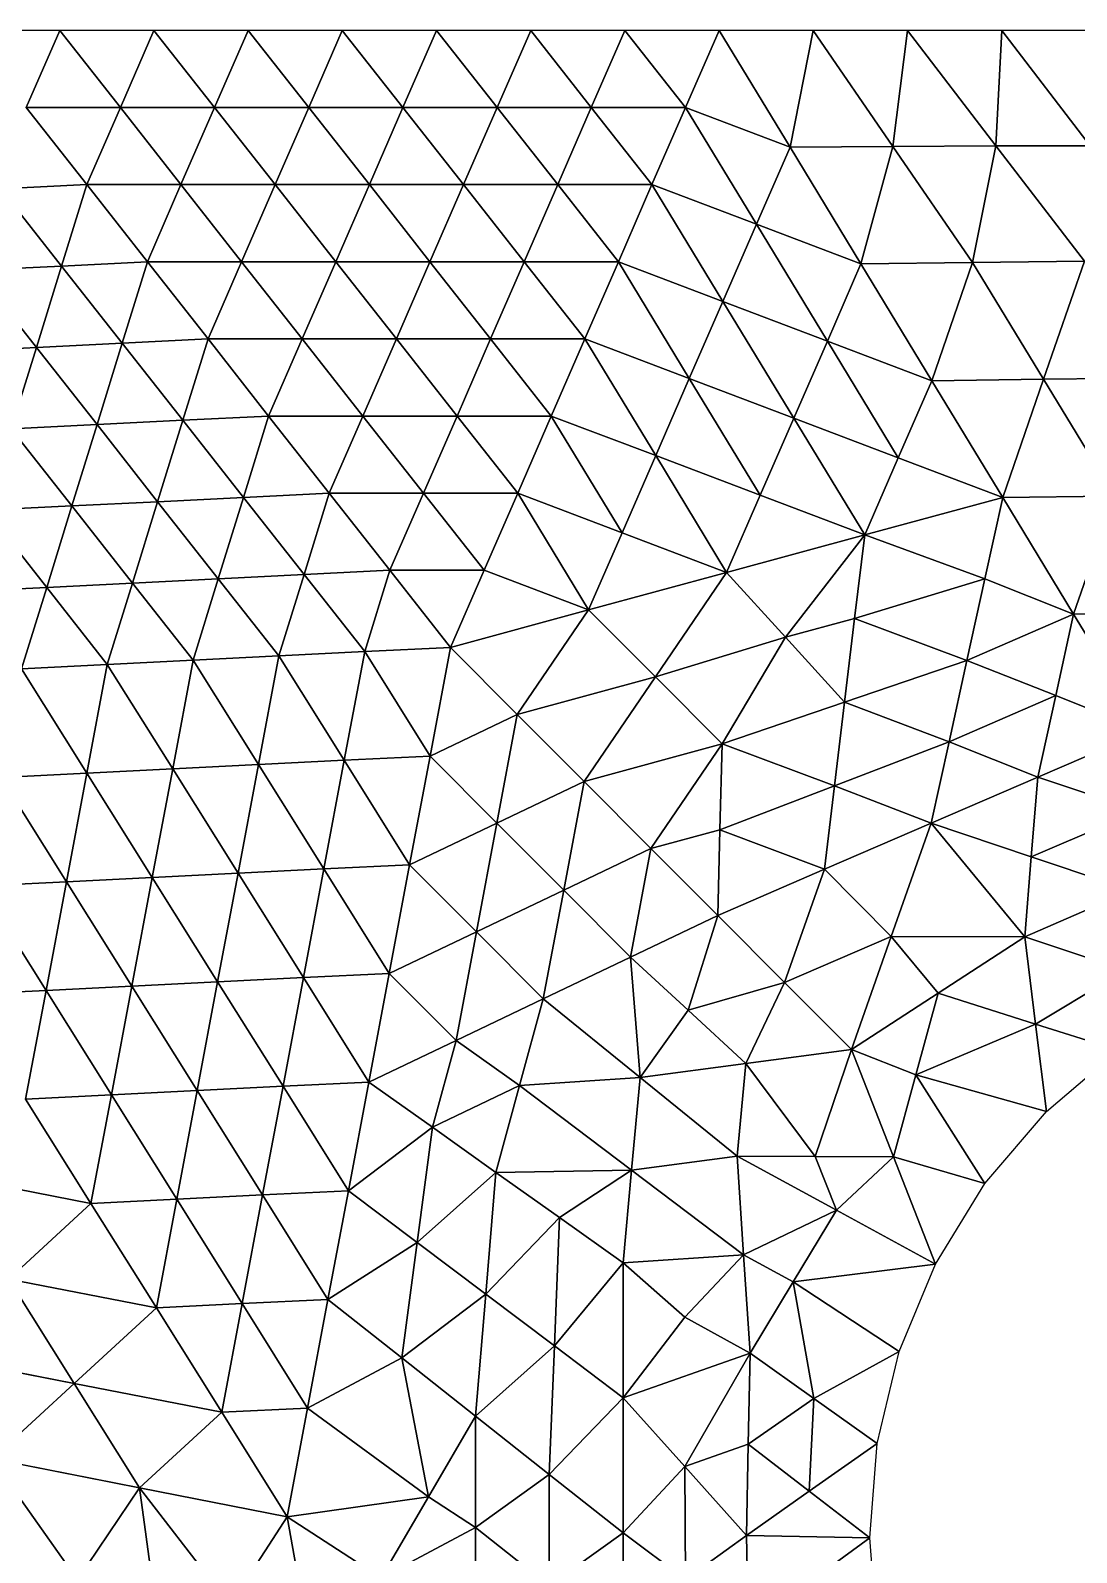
# Model space of a CAD drawing. Extents: x 100 to 350, y 100 to 150.
# Drawn here: x 126.08 to 143.43, y 124.76 to 150 of the extents above; entities that cross this region are included whole.
import ezdxf

# ---------------------------------------------------------------- set-up
doc = ezdxf.new("R2010")
doc.units = 0

msp = doc.modelspace()

# ---------------------------------------------------------------- linework, layer by layer
at = {"color": 7}
for p, q in [((126.5625, 150), (125, 150)), ((128.125, 150), (126.5625, 150)), ((129.6875, 150), (128.125, 150)), ((131.25, 150), (129.6875, 150)), ((132.8125, 150), (131.25, 150)), ((134.375, 150), (132.8125, 150)), ((135.9375, 150), (134.375, 150)), ((137.5, 150), (135.9375, 150)), ((139.0625, 150), (137.5, 150)), ((140.625, 150), (139.0625, 150)), ((142.1875, 150), (140.625, 150)), ((143.75, 150), (142.1875, 150)), ((142.928932, 132.071068), (144.122147, 133.09017)), ((141.90983, 130.877853), (142.928932, 132.071068)), ((141.089935, 129.539905), (141.90983, 130.877853)), ((140.489435, 128.09017), (141.089935, 129.539905)), ((140.123117, 126.564345), (140.489435, 128.09017)), ((140, 125), (140.123117, 126.564345)), ((140.123117, 123.435655), (140, 125))]:
    msp.add_line(p, q, dxfattribs=at)
at = {"color": 1}
for p, q in [((126.5625, 150), (126.005621, 148.721244)), ((126.005621, 148.721244), (126.5625, 150)), ((127.568121, 148.721244), (126.5625, 150)), ((126.5625, 150), (127.568121, 148.721244)), ((128.125, 150), (127.568121, 148.721244)), ((127.568121, 148.721244), (128.125, 150)), ((129.130621, 148.721244), (128.125, 150)), ((128.125, 150), (129.130621, 148.721244)), ((129.6875, 150), (129.130621, 148.721244)), ((129.130621, 148.721244), (129.6875, 150)), ((130.693121, 148.721244), (129.6875, 150)), ((129.6875, 150), (130.693121, 148.721244)), ((130.693121, 148.721244), (131.25, 150)), ((131.25, 150), (130.693121, 148.721244)), ((131.25, 150), (132.255621, 148.721244)), ((132.255621, 148.721244), (131.25, 150)), ((132.8125, 150), (132.255621, 148.721244)), ((132.255621, 148.721244), (132.8125, 150)), ((133.818121, 148.721244), (132.8125, 150)), ((132.8125, 150), (133.818121, 148.721244)), ((133.818121, 148.721244), (134.375, 150)), ((134.375, 150), (133.818121, 148.721244)), ((134.375, 150), (135.380621, 148.721244)), ((135.380621, 148.721244), (134.375, 150)), ((135.9375, 150), (135.380621, 148.721244)), ((135.380621, 148.721244), (135.9375, 150)), ((136.943121, 148.721244), (135.9375, 150)), ((135.9375, 150), (136.943121, 148.721244)), ((136.943121, 148.721244), (137.5, 150)), ((137.5, 150), (136.943121, 148.721244)), ((137.5, 150), (138.676229, 148.063821)), ((138.676229, 148.063821), (137.5, 150)), ((139.0625, 150), (138.676229, 148.063821)), ((138.676229, 148.063821), (139.0625, 150)), ((140.384182, 148.075268), (139.0625, 150)), ((139.0625, 150), (140.384182, 148.075268)), ((140.384182, 148.075268), (140.625, 150)), ((140.625, 150), (140.384182, 148.075268)), ((142.092136, 148.086716), (140.625, 150)), ((140.625, 150), (142.092136, 148.086716)), ((142.1875, 150), (142.092136, 148.086716)), ((142.092136, 148.086716), (142.1875, 150)), ((143.654636, 148.086716), (142.1875, 150)), ((142.1875, 150), (143.654636, 148.086716)), ((126.005621, 148.721244), (127.568121, 148.721244)), ((127.011242, 147.442488), (126.005621, 148.721244)), ((127.568121, 148.721244), (126.005621, 148.721244)), ((126.005621, 148.721244), (127.011242, 147.442488)), ((127.568121, 148.721244), (127.011242, 147.442488)), ((127.011242, 147.442488), (127.568121, 148.721244)), ((127.568121, 148.721244), (129.130621, 148.721244)), ((127.568121, 148.721244), (128.573742, 147.442488)), ((129.130621, 148.721244), (127.568121, 148.721244)), ((128.573742, 147.442488), (127.568121, 148.721244)), ((128.573742, 147.442488), (129.130621, 148.721244)), ((129.130621, 148.721244), (128.573742, 147.442488)), ((130.693121, 148.721244), (129.130621, 148.721244)), ((129.130621, 148.721244), (130.136242, 147.442488)), ((129.130621, 148.721244), (130.693121, 148.721244)), ((130.136242, 147.442488), (129.130621, 148.721244)), ((130.136242, 147.442488), (130.693121, 148.721244)), ((130.693121, 148.721244), (130.136242, 147.442488)), ((131.698742, 147.442488), (130.693121, 148.721244)), ((130.693121, 148.721244), (131.698742, 147.442488)), ((132.255621, 148.721244), (130.693121, 148.721244)), ((130.693121, 148.721244), (132.255621, 148.721244)), ((131.698742, 147.442488), (132.255621, 148.721244)), ((132.255621, 148.721244), (131.698742, 147.442488)), ((133.818121, 148.721244), (132.255621, 148.721244)), ((132.255621, 148.721244), (133.261242, 147.442488)), ((132.255621, 148.721244), (133.818121, 148.721244)), ((133.261242, 147.442488), (132.255621, 148.721244)), ((133.261242, 147.442488), (133.818121, 148.721244)), ((133.818121, 148.721244), (133.261242, 147.442488)), ((133.818121, 148.721244), (134.823742, 147.442488)), ((135.380621, 148.721244), (133.818121, 148.721244)), ((134.823742, 147.442488), (133.818121, 148.721244)), ((133.818121, 148.721244), (135.380621, 148.721244)), ((135.380621, 148.721244), (134.823742, 147.442488)), ((134.823742, 147.442488), (135.380621, 148.721244)), ((136.386242, 147.442488), (135.380621, 148.721244)), ((136.943121, 148.721244), (135.380621, 148.721244)), ((135.380621, 148.721244), (136.386242, 147.442488)), ((135.380621, 148.721244), (136.943121, 148.721244)), ((136.386242, 147.442488), (136.943121, 148.721244)), ((136.943121, 148.721244), (136.386242, 147.442488)), ((138.11935, 146.785065), (136.943121, 148.721244)), ((138.676229, 148.063821), (136.943121, 148.721244)), ((136.943121, 148.721244), (138.11935, 146.785065)), ((136.943121, 148.721244), (138.676229, 148.063821)), ((138.676229, 148.063821), (138.11935, 146.785065)), ((138.11935, 146.785065), (138.676229, 148.063821)), ((138.676229, 148.063821), (140.384182, 148.075268)), ((140.384182, 148.075268), (138.676229, 148.063821)), ((139.852458, 146.127641), (138.676229, 148.063821)), ((138.676229, 148.063821), (139.852458, 146.127641)), ((139.852458, 146.127641), (140.384182, 148.075268)), ((140.384182, 148.075268), (139.852458, 146.127641)), ((142.092136, 148.086716), (140.384182, 148.075268)), ((140.384182, 148.075268), (142.092136, 148.086716)), ((140.384182, 148.075268), (141.705865, 146.150536)), ((141.705865, 146.150536), (140.384182, 148.075268)), ((141.705865, 146.150536), (142.092136, 148.086716)), ((142.092136, 148.086716), (141.705865, 146.150536)), ((142.092136, 148.086716), (143.654636, 148.086716)), ((143.559272, 146.173431), (142.092136, 148.086716)), ((143.654636, 148.086716), (142.092136, 148.086716)), ((142.092136, 148.086716), (143.559272, 146.173431)), ((125.587962, 147.371552), (127.011242, 147.442488)), ((127.011242, 147.442488), (125.587962, 147.371552)), ((126.593583, 146.092796), (127.011242, 147.442488)), ((127.011242, 147.442488), (126.593583, 146.092796)), ((128.573742, 147.442488), (127.011242, 147.442488)), ((127.011242, 147.442488), (128.016863, 146.163732)), ((128.016863, 146.163732), (127.011242, 147.442488)), ((127.011242, 147.442488), (128.573742, 147.442488)), ((128.016863, 146.163732), (128.573742, 147.442488)), ((128.573742, 147.442488), (128.016863, 146.163732)), ((129.579363, 146.163732), (128.573742, 147.442488)), ((128.573742, 147.442488), (130.136242, 147.442488)), ((130.136242, 147.442488), (128.573742, 147.442488)), ((128.573742, 147.442488), (129.579363, 146.163732)), ((129.579363, 146.163732), (130.136242, 147.442488)), ((130.136242, 147.442488), (129.579363, 146.163732)), ((131.698742, 147.442488), (130.136242, 147.442488)), ((130.136242, 147.442488), (131.141863, 146.163732)), ((130.136242, 147.442488), (131.698742, 147.442488)), ((131.141863, 146.163732), (130.136242, 147.442488)), ((131.141863, 146.163732), (131.698742, 147.442488)), ((131.698742, 147.442488), (131.141863, 146.163732)), ((132.704363, 146.163732), (131.698742, 147.442488)), ((131.698742, 147.442488), (133.261242, 147.442488)), ((133.261242, 147.442488), (131.698742, 147.442488)), ((131.698742, 147.442488), (132.704363, 146.163732)), ((132.704363, 146.163732), (133.261242, 147.442488)), ((133.261242, 147.442488), (132.704363, 146.163732)), ((133.261242, 147.442488), (134.823742, 147.442488)), ((134.823742, 147.442488), (133.261242, 147.442488)), ((133.261242, 147.442488), (134.266863, 146.163732)), ((134.266863, 146.163732), (133.261242, 147.442488)), ((134.823742, 147.442488), (134.266863, 146.163732)), ((134.266863, 146.163732), (134.823742, 147.442488)), ((134.823742, 147.442488), (136.386242, 147.442488)), ((136.386242, 147.442488), (134.823742, 147.442488)), ((134.823742, 147.442488), (135.829363, 146.163732)), ((135.829363, 146.163732), (134.823742, 147.442488)), ((136.386242, 147.442488), (135.829363, 146.163732)), ((135.829363, 146.163732), (136.386242, 147.442488)), ((136.386242, 147.442488), (138.11935, 146.785065)), ((137.562471, 145.506309), (136.386242, 147.442488)), ((138.11935, 146.785065), (136.386242, 147.442488)), ((136.386242, 147.442488), (137.562471, 145.506309)), ((125.587962, 147.371552), (126.593583, 146.092796)), ((126.593583, 146.092796), (125.587962, 147.371552)), ((138.11935, 146.785065), (137.562471, 145.506309)), ((137.562471, 145.506309), (138.11935, 146.785065)), ((138.11935, 146.785065), (139.852458, 146.127641)), ((138.11935, 146.785065), (139.295578, 144.848885)), ((139.852458, 146.127641), (138.11935, 146.785065)), ((139.295578, 144.848885), (138.11935, 146.785065)), ((126.593583, 146.092796), (128.016863, 146.163732)), ((128.016863, 146.163732), (126.593583, 146.092796)), ((127.599203, 144.81404), (128.016863, 146.163732)), ((128.016863, 146.163732), (127.599203, 144.81404)), ((129.579363, 146.163732), (128.016863, 146.163732)), ((128.016863, 146.163732), (129.022484, 144.884976)), ((128.016863, 146.163732), (129.579363, 146.163732)), ((129.022484, 144.884976), (128.016863, 146.163732)), ((129.022484, 144.884976), (129.579363, 146.163732)), ((129.579363, 146.163732), (129.022484, 144.884976)), ((131.141863, 146.163732), (129.579363, 146.163732)), ((129.579363, 146.163732), (130.584984, 144.884976)), ((130.584984, 144.884976), (129.579363, 146.163732)), ((129.579363, 146.163732), (131.141863, 146.163732)), ((131.141863, 146.163732), (130.584984, 144.884976)), ((130.584984, 144.884976), (131.141863, 146.163732)), ((132.147484, 144.884976), (131.141863, 146.163732)), ((132.704363, 146.163732), (131.141863, 146.163732)), ((131.141863, 146.163732), (132.147484, 144.884976)), ((131.141863, 146.163732), (132.704363, 146.163732)), ((132.147484, 144.884976), (132.704363, 146.163732)), ((132.704363, 146.163732), (132.147484, 144.884976)), ((133.709984, 144.884976), (132.704363, 146.163732)), ((132.704363, 146.163732), (134.266863, 146.163732)), ((134.266863, 146.163732), (132.704363, 146.163732)), ((132.704363, 146.163732), (133.709984, 144.884976)), ((133.709984, 144.884976), (134.266863, 146.163732)), ((134.266863, 146.163732), (133.709984, 144.884976)), ((134.266863, 146.163732), (135.829363, 146.163732)), ((135.829363, 146.163732), (134.266863, 146.163732)), ((134.266863, 146.163732), (135.272484, 144.884976)), ((135.272484, 144.884976), (134.266863, 146.163732)), ((135.829363, 146.163732), (135.272484, 144.884976)), ((135.272484, 144.884976), (135.829363, 146.163732)), ((135.829363, 146.163732), (137.005592, 144.227553)), ((137.562471, 145.506309), (135.829363, 146.163732)), ((135.829363, 146.163732), (137.562471, 145.506309)), ((137.005592, 144.227553), (135.829363, 146.163732)), ((141.705865, 146.150536), (139.852458, 146.127641)), ((139.852458, 146.127641), (141.705865, 146.150536)), ((141.028686, 144.191462), (141.705865, 146.150536)), ((141.705865, 146.150536), (141.028686, 144.191462)), ((143.559272, 146.173431), (141.705865, 146.150536)), ((141.705865, 146.150536), (143.559272, 146.173431)), ((141.705865, 146.150536), (142.882093, 144.214357)), ((142.882093, 144.214357), (141.705865, 146.150536)), ((142.882093, 144.214357), (143.559272, 146.173431)), ((143.559272, 146.173431), (142.882093, 144.214357)), ((126.593583, 146.092796), (125.170302, 146.02186)), ((125.170302, 146.02186), (126.593583, 146.092796)), ((125.170302, 146.02186), (126.175923, 144.743104)), ((126.175923, 144.743104), (125.170302, 146.02186)), ((126.175923, 144.743104), (126.593583, 146.092796)), ((126.593583, 146.092796), (126.175923, 144.743104)), ((127.599203, 144.81404), (126.593583, 146.092796)), ((126.593583, 146.092796), (127.599203, 144.81404)), ((139.295578, 144.848885), (139.852458, 146.127641)), ((139.852458, 146.127641), (139.295578, 144.848885)), ((139.852458, 146.127641), (141.028686, 144.191462)), ((141.028686, 144.191462), (139.852458, 146.127641)), ((137.562471, 145.506309), (137.005592, 144.227553)), ((137.005592, 144.227553), (137.562471, 145.506309)), ((138.738699, 143.570129), (137.562471, 145.506309)), ((139.295578, 144.848885), (137.562471, 145.506309)), ((137.562471, 145.506309), (138.738699, 143.570129)), ((137.562471, 145.506309), (139.295578, 144.848885)), ((124.752643, 144.672168), (126.175923, 144.743104)), ((126.175923, 144.743104), (124.752643, 144.672168)), ((125.758264, 143.393412), (126.175923, 144.743104)), ((126.175923, 144.743104), (125.758264, 143.393412)), ((127.599203, 144.81404), (126.175923, 144.743104)), ((126.175923, 144.743104), (127.599203, 144.81404)), ((126.175923, 144.743104), (127.181544, 143.464348)), ((127.181544, 143.464348), (126.175923, 144.743104)), ((127.181544, 143.464348), (127.599203, 144.81404)), ((127.599203, 144.81404), (127.181544, 143.464348)), ((127.599203, 144.81404), (129.022484, 144.884976)), ((129.022484, 144.884976), (127.599203, 144.81404)), ((128.604824, 143.535284), (127.599203, 144.81404)), ((127.599203, 144.81404), (128.604824, 143.535284)), ((128.604824, 143.535284), (129.022484, 144.884976)), ((129.022484, 144.884976), (128.604824, 143.535284)), ((129.022484, 144.884976), (130.584984, 144.884976)), ((130.028105, 143.60622), (129.022484, 144.884976)), ((130.584984, 144.884976), (129.022484, 144.884976)), ((129.022484, 144.884976), (130.028105, 143.60622)), ((130.584984, 144.884976), (130.028105, 143.60622)), ((130.028105, 143.60622), (130.584984, 144.884976)), ((130.584984, 144.884976), (132.147484, 144.884976)), ((131.590605, 143.60622), (130.584984, 144.884976)), ((132.147484, 144.884976), (130.584984, 144.884976)), ((130.584984, 144.884976), (131.590605, 143.60622)), ((131.590605, 143.60622), (132.147484, 144.884976)), ((132.147484, 144.884976), (131.590605, 143.60622)), ((132.147484, 144.884976), (133.709984, 144.884976)), ((133.709984, 144.884976), (132.147484, 144.884976)), ((132.147484, 144.884976), (133.153105, 143.60622)), ((133.153105, 143.60622), (132.147484, 144.884976)), ((133.153105, 143.60622), (133.709984, 144.884976)), ((133.709984, 144.884976), (133.153105, 143.60622)), ((134.715605, 143.60622), (133.709984, 144.884976)), ((133.709984, 144.884976), (134.715605, 143.60622)), ((135.272484, 144.884976), (133.709984, 144.884976)), ((133.709984, 144.884976), (135.272484, 144.884976)), ((134.715605, 143.60622), (135.272484, 144.884976)), ((135.272484, 144.884976), (134.715605, 143.60622)), ((137.005592, 144.227553), (135.272484, 144.884976)), ((135.272484, 144.884976), (136.448712, 142.948797)), ((135.272484, 144.884976), (137.005592, 144.227553)), ((136.448712, 142.948797), (135.272484, 144.884976)), ((138.738699, 143.570129), (139.295578, 144.848885)), ((139.295578, 144.848885), (138.738699, 143.570129)), ((140.471807, 142.912706), (139.295578, 144.848885)), ((141.028686, 144.191462), (139.295578, 144.848885)), ((139.295578, 144.848885), (140.471807, 142.912706)), ((139.295578, 144.848885), (141.028686, 144.191462)), ((137.005592, 144.227553), (136.448712, 142.948797)), ((136.448712, 142.948797), (137.005592, 144.227553)), ((137.005592, 144.227553), (138.738699, 143.570129)), ((138.738699, 143.570129), (137.005592, 144.227553)), ((137.005592, 144.227553), (138.18182, 142.291373)), ((138.18182, 142.291373), (137.005592, 144.227553)), ((141.028686, 144.191462), (140.471807, 142.912706)), ((140.471807, 142.912706), (141.028686, 144.191462)), ((142.882093, 144.214357), (141.028686, 144.191462)), ((141.028686, 144.191462), (142.882093, 144.214357)), ((142.204915, 142.255283), (141.028686, 144.191462)), ((141.028686, 144.191462), (142.204915, 142.255283)), ((142.204915, 142.255283), (142.882093, 144.214357)), ((142.882093, 144.214357), (142.204915, 142.255283)), ((142.882093, 144.214357), (144.735501, 144.237252)), ((144.735501, 144.237252), (142.882093, 144.214357)), ((144.058322, 142.278177), (142.882093, 144.214357)), ((142.882093, 144.214357), (144.058322, 142.278177)), ((127.181544, 143.464348), (125.758264, 143.393412)), ((125.758264, 143.393412), (127.181544, 143.464348)), ((125.758264, 143.393412), (126.763885, 142.114656)), ((126.763885, 142.114656), (125.758264, 143.393412)), ((127.181544, 143.464348), (126.763885, 142.114656)), ((126.763885, 142.114656), (127.181544, 143.464348)), ((128.604824, 143.535284), (127.181544, 143.464348)), ((127.181544, 143.464348), (128.604824, 143.535284)), ((128.187165, 142.185592), (127.181544, 143.464348)), ((127.181544, 143.464348), (128.187165, 142.185592)), ((128.187165, 142.185592), (128.604824, 143.535284)), ((128.604824, 143.535284), (128.187165, 142.185592)), ((128.604824, 143.535284), (130.028105, 143.60622)), ((130.028105, 143.60622), (128.604824, 143.535284)), ((129.610445, 142.256528), (128.604824, 143.535284)), ((128.604824, 143.535284), (129.610445, 142.256528)), ((129.610445, 142.256528), (130.028105, 143.60622)), ((130.028105, 143.60622), (129.610445, 142.256528)), ((131.590605, 143.60622), (130.028105, 143.60622)), ((130.028105, 143.60622), (131.033726, 142.327464)), ((131.033726, 142.327464), (130.028105, 143.60622)), ((130.028105, 143.60622), (131.590605, 143.60622)), ((131.033726, 142.327464), (131.590605, 143.60622)), ((131.590605, 143.60622), (131.033726, 142.327464)), ((132.596226, 142.327464), (131.590605, 143.60622)), ((131.590605, 143.60622), (132.596226, 142.327464)), ((133.153105, 143.60622), (131.590605, 143.60622)), ((131.590605, 143.60622), (133.153105, 143.60622)), ((132.596226, 142.327464), (133.153105, 143.60622)), ((133.153105, 143.60622), (132.596226, 142.327464)), ((134.715605, 143.60622), (133.153105, 143.60622)), ((133.153105, 143.60622), (134.158726, 142.327464)), ((133.153105, 143.60622), (134.715605, 143.60622)), ((134.158726, 142.327464), (133.153105, 143.60622)), ((134.158726, 142.327464), (134.715605, 143.60622)), ((134.715605, 143.60622), (134.158726, 142.327464)), ((135.891833, 141.670041), (134.715605, 143.60622)), ((136.448712, 142.948797), (134.715605, 143.60622)), ((134.715605, 143.60622), (135.891833, 141.670041)), ((134.715605, 143.60622), (136.448712, 142.948797)), ((138.738699, 143.570129), (138.18182, 142.291373)), ((138.18182, 142.291373), (138.738699, 143.570129)), ((139.914928, 141.63395), (138.738699, 143.570129)), ((138.738699, 143.570129), (140.471807, 142.912706)), ((140.471807, 142.912706), (138.738699, 143.570129)), ((138.738699, 143.570129), (139.914928, 141.63395)), ((136.448712, 142.948797), (135.891833, 141.670041)), ((135.891833, 141.670041), (136.448712, 142.948797)), ((137.624941, 141.012618), (136.448712, 142.948797)), ((136.448712, 142.948797), (138.18182, 142.291373)), ((138.18182, 142.291373), (136.448712, 142.948797)), ((136.448712, 142.948797), (137.624941, 141.012618)), ((140.471807, 142.912706), (139.914928, 141.63395)), ((139.914928, 141.63395), (140.471807, 142.912706)), ((140.471807, 142.912706), (142.204915, 142.255283)), ((142.204915, 142.255283), (140.471807, 142.912706)), ((125.340605, 142.04372), (126.763885, 142.114656)), ((126.763885, 142.114656), (125.340605, 142.04372)), ((126.763885, 142.114656), (126.346226, 140.764964)), ((126.346226, 140.764964), (126.763885, 142.114656)), ((126.763885, 142.114656), (128.187165, 142.185592)), ((128.187165, 142.185592), (126.763885, 142.114656)), ((127.769506, 140.8359), (126.763885, 142.114656)), ((126.763885, 142.114656), (127.769506, 140.8359)), ((127.769506, 140.8359), (128.187165, 142.185592)), ((128.187165, 142.185592), (127.769506, 140.8359)), ((128.187165, 142.185592), (129.610445, 142.256528)), ((129.610445, 142.256528), (128.187165, 142.185592)), ((128.187165, 142.185592), (129.192786, 140.906836)), ((129.192786, 140.906836), (128.187165, 142.185592)), ((129.192786, 140.906836), (129.610445, 142.256528)), ((129.610445, 142.256528), (129.192786, 140.906836)), ((131.033726, 142.327464), (129.610445, 142.256528)), ((129.610445, 142.256528), (131.033726, 142.327464)), ((130.616066, 140.977772), (129.610445, 142.256528)), ((129.610445, 142.256528), (130.616066, 140.977772)), ((130.616066, 140.977772), (131.033726, 142.327464)), ((131.033726, 142.327464), (130.616066, 140.977772)), ((132.596226, 142.327464), (131.033726, 142.327464)), ((131.033726, 142.327464), (132.039346, 141.048708)), ((131.033726, 142.327464), (132.596226, 142.327464)), ((132.039346, 141.048708), (131.033726, 142.327464)), ((132.039346, 141.048708), (132.596226, 142.327464)), ((132.596226, 142.327464), (132.039346, 141.048708)), ((133.601846, 141.048708), (132.596226, 142.327464)), ((132.596226, 142.327464), (133.601846, 141.048708)), ((134.158726, 142.327464), (132.596226, 142.327464)), ((132.596226, 142.327464), (134.158726, 142.327464)), ((133.601846, 141.048708), (134.158726, 142.327464)), ((134.158726, 142.327464), (133.601846, 141.048708)), ((134.158726, 142.327464), (135.891833, 141.670041)), ((135.334954, 140.391285), (134.158726, 142.327464)), ((135.891833, 141.670041), (134.158726, 142.327464)), ((134.158726, 142.327464), (135.334954, 140.391285)), ((138.18182, 142.291373), (137.624941, 141.012618)), ((137.624941, 141.012618), (138.18182, 142.291373)), ((138.18182, 142.291373), (139.914928, 141.63395)), ((139.914928, 141.63395), (138.18182, 142.291373)), ((142.204915, 142.255283), (139.914928, 141.63395)), ((139.914928, 141.63395), (142.204915, 142.255283)), ((142.204915, 142.255283), (141.908033, 140.904815)), ((141.908033, 140.904815), (142.204915, 142.255283)), ((142.204915, 142.255283), (144.058322, 142.278177)), ((144.058322, 142.278177), (142.204915, 142.255283)), ((143.381144, 140.319103), (142.204915, 142.255283)), ((142.204915, 142.255283), (143.381144, 140.319103)), ((144.058322, 142.278177), (143.381144, 140.319103)), ((143.381144, 140.319103), (144.058322, 142.278177)), ((126.346226, 140.764964), (125.340605, 142.04372)), ((125.340605, 142.04372), (126.346226, 140.764964)), ((135.891833, 141.670041), (135.334954, 140.391285)), ((135.334954, 140.391285), (135.891833, 141.670041)), ((135.891833, 141.670041), (137.624941, 141.012618)), ((137.624941, 141.012618), (135.891833, 141.670041)), ((139.914928, 141.63395), (137.624941, 141.012618)), ((137.624941, 141.012618), (139.914928, 141.63395)), ((138.603051, 139.936961), (139.914928, 141.63395)), ((139.914928, 141.63395), (138.603051, 139.936961)), ((139.748044, 140.247627), (139.914928, 141.63395)), ((139.914928, 141.63395), (139.748044, 140.247627)), ((139.914928, 141.63395), (141.908033, 140.904815)), ((141.908033, 140.904815), (139.914928, 141.63395)), ((129.192786, 140.906836), (127.769506, 140.8359)), ((127.769506, 140.8359), (129.192786, 140.906836)), ((128.775127, 139.557144), (129.192786, 140.906836)), ((129.192786, 140.906836), (128.775127, 139.557144)), ((130.616066, 140.977772), (129.192786, 140.906836)), ((129.192786, 140.906836), (130.616066, 140.977772)), ((129.192786, 140.906836), (130.198407, 139.62808)), ((130.198407, 139.62808), (129.192786, 140.906836)), ((130.198407, 139.62808), (130.616066, 140.977772)), ((130.616066, 140.977772), (130.198407, 139.62808)), ((132.039346, 141.048708), (130.616066, 140.977772)), ((130.616066, 140.977772), (132.039346, 141.048708)), ((130.616066, 140.977772), (131.621687, 139.699016)), ((131.621687, 139.699016), (130.616066, 140.977772)), ((131.621687, 139.699016), (132.039346, 141.048708)), ((132.039346, 141.048708), (131.621687, 139.699016)), ((133.601846, 141.048708), (132.039346, 141.048708)), ((132.039346, 141.048708), (133.044967, 139.769952)), ((132.039346, 141.048708), (133.601846, 141.048708)), ((133.044967, 139.769952), (132.039346, 141.048708)), ((133.044967, 139.769952), (133.601846, 141.048708)), ((133.601846, 141.048708), (133.044967, 139.769952)), ((135.334954, 140.391285), (133.601846, 141.048708)), ((133.601846, 141.048708), (135.334954, 140.391285)), ((137.624941, 141.012618), (135.334954, 140.391285)), ((135.334954, 140.391285), (137.624941, 141.012618)), ((136.443062, 139.279773), (137.624941, 141.012618)), ((137.624941, 141.012618), (136.443062, 139.279773)), ((137.624941, 141.012618), (138.603051, 139.936961)), ((138.603051, 139.936961), (137.624941, 141.012618)), ((141.908033, 140.904815), (139.748044, 140.247627)), ((139.748044, 140.247627), (141.908033, 140.904815)), ((141.61115, 139.554348), (141.908033, 140.904815)), ((141.908033, 140.904815), (141.61115, 139.554348)), ((141.908033, 140.904815), (143.381144, 140.319103)), ((143.381144, 140.319103), (141.908033, 140.904815)), ((124.922945, 140.694028), (126.346226, 140.764964)), ((126.346226, 140.764964), (124.922945, 140.694028)), ((126.346226, 140.764964), (125.928566, 139.415272)), ((125.928566, 139.415272), (126.346226, 140.764964)), ((127.769506, 140.8359), (126.346226, 140.764964)), ((126.346226, 140.764964), (127.769506, 140.8359)), ((126.346226, 140.764964), (127.351846, 139.486208)), ((127.351846, 139.486208), (126.346226, 140.764964)), ((127.351846, 139.486208), (127.769506, 140.8359)), ((127.769506, 140.8359), (127.351846, 139.486208)), ((127.769506, 140.8359), (128.775127, 139.557144)), ((128.775127, 139.557144), (127.769506, 140.8359)), ((133.044967, 139.769952), (135.334954, 140.391285)), ((135.334954, 140.391285), (133.044967, 139.769952)), ((134.153075, 138.65844), (135.334954, 140.391285)), ((135.334954, 140.391285), (134.153075, 138.65844)), ((135.334954, 140.391285), (136.443062, 139.279773)), ((136.443062, 139.279773), (135.334954, 140.391285)), ((138.603051, 139.936961), (139.748044, 140.247627)), ((139.748044, 140.247627), (138.603051, 139.936961)), ((139.748044, 140.247627), (139.58116, 138.861304)), ((139.58116, 138.861304), (139.748044, 140.247627)), ((139.748044, 140.247627), (141.61115, 139.554348)), ((141.61115, 139.554348), (139.748044, 140.247627)), ((143.381144, 140.319103), (141.61115, 139.554348)), ((141.61115, 139.554348), (143.381144, 140.319103)), ((143.381144, 140.319103), (143.084261, 138.968636)), ((143.084261, 138.968636), (143.381144, 140.319103)), ((143.381144, 140.319103), (145.234551, 140.341998)), ((145.234551, 140.341998), (143.381144, 140.319103)), ((144.557373, 138.382924), (143.381144, 140.319103)), ((143.381144, 140.319103), (144.557373, 138.382924)), ((136.443062, 139.279773), (138.603051, 139.936961)), ((138.603051, 139.936961), (136.443062, 139.279773)), ((137.55117, 138.16826), (138.603051, 139.936961)), ((138.603051, 139.936961), (137.55117, 138.16826)), ((139.58116, 138.861304), (138.603051, 139.936961)), ((138.603051, 139.936961), (139.58116, 138.861304)), ((128.775127, 139.557144), (130.198407, 139.62808)), ((130.198407, 139.62808), (128.775127, 139.557144)), ((130.198407, 139.62808), (129.859541, 137.825937)), ((129.859541, 137.825937), (130.198407, 139.62808)), ((131.621687, 139.699016), (130.198407, 139.62808)), ((130.198407, 139.62808), (131.621687, 139.699016)), ((131.282821, 137.896873), (130.198407, 139.62808)), ((130.198407, 139.62808), (131.282821, 137.896873)), ((131.282821, 137.896873), (131.621687, 139.699016)), ((131.621687, 139.699016), (131.282821, 137.896873)), ((133.044967, 139.769952), (131.621687, 139.699016)), ((131.621687, 139.699016), (133.044967, 139.769952)), ((131.621687, 139.699016), (132.706102, 137.967809)), ((132.706102, 137.967809), (131.621687, 139.699016)), ((132.706102, 137.967809), (133.044967, 139.769952)), ((133.044967, 139.769952), (132.706102, 137.967809)), ((133.044967, 139.769952), (134.153075, 138.65844)), ((134.153075, 138.65844), (133.044967, 139.769952)), ((127.351846, 139.486208), (125.928566, 139.415272)), ((125.928566, 139.415272), (127.351846, 139.486208)), ((127.012981, 137.684065), (125.928566, 139.415272)), ((125.928566, 139.415272), (127.012981, 137.684065)), ((127.012981, 137.684065), (127.351846, 139.486208)), ((127.351846, 139.486208), (127.012981, 137.684065)), ((128.775127, 139.557144), (127.351846, 139.486208)), ((127.351846, 139.486208), (128.775127, 139.557144)), ((127.351846, 139.486208), (128.436261, 137.755001)), ((128.436261, 137.755001), (127.351846, 139.486208)), ((128.436261, 137.755001), (128.775127, 139.557144)), ((128.775127, 139.557144), (128.436261, 137.755001)), ((129.859541, 137.825937), (128.775127, 139.557144)), ((128.775127, 139.557144), (129.859541, 137.825937)), ((139.58116, 138.861304), (141.61115, 139.554348)), ((141.61115, 139.554348), (139.58116, 138.861304)), ((141.61115, 139.554348), (141.314268, 138.203881)), ((141.314268, 138.203881), (141.61115, 139.554348)), ((141.61115, 139.554348), (143.084261, 138.968636)), ((143.084261, 138.968636), (141.61115, 139.554348)), ((134.153075, 138.65844), (136.443062, 139.279773)), ((136.443062, 139.279773), (134.153075, 138.65844)), ((136.443062, 139.279773), (135.261183, 137.546928)), ((135.261183, 137.546928), (136.443062, 139.279773)), ((136.443062, 139.279773), (137.55117, 138.16826)), ((137.55117, 138.16826), (136.443062, 139.279773)), ((137.55117, 138.16826), (139.58116, 138.861304)), ((139.58116, 138.861304), (137.55117, 138.16826)), ((139.58116, 138.861304), (139.414276, 137.474981)), ((139.414276, 137.474981), (139.58116, 138.861304)), ((141.314268, 138.203881), (139.58116, 138.861304)), ((139.58116, 138.861304), (141.314268, 138.203881)), ((141.314268, 138.203881), (143.084261, 138.968636)), ((143.084261, 138.968636), (141.314268, 138.203881)), ((143.084261, 138.968636), (142.787379, 137.618169)), ((142.787379, 137.618169), (143.084261, 138.968636)), ((143.084261, 138.968636), (144.557373, 138.382924)), ((144.557373, 138.382924), (143.084261, 138.968636)), ((132.706102, 137.967809), (134.153075, 138.65844)), ((134.153075, 138.65844), (132.706102, 137.967809)), ((134.153075, 138.65844), (133.81421, 136.856296)), ((133.81421, 136.856296), (134.153075, 138.65844)), ((135.261183, 137.546928), (134.153075, 138.65844)), ((134.153075, 138.65844), (135.261183, 137.546928)), ((142.787379, 137.618169), (144.557373, 138.382924)), ((144.557373, 138.382924), (142.787379, 137.618169)), ((137.55117, 138.16826), (135.261183, 137.546928)), ((135.261183, 137.546928), (137.55117, 138.16826)), ((136.369291, 136.435415), (137.55117, 138.16826)), ((137.55117, 138.16826), (136.369291, 136.435415)), ((137.55117, 138.16826), (137.514284, 136.746081)), ((137.514284, 136.746081), (137.55117, 138.16826)), ((139.414276, 137.474981), (137.55117, 138.16826)), ((137.55117, 138.16826), (139.414276, 137.474981)), ((139.414276, 137.474981), (141.314268, 138.203881)), ((141.314268, 138.203881), (139.414276, 137.474981)), ((141.314268, 138.203881), (141.017386, 136.853413)), ((141.017386, 136.853413), (141.314268, 138.203881)), ((142.787379, 137.618169), (141.314268, 138.203881)), ((141.314268, 138.203881), (142.787379, 137.618169)), ((128.436261, 137.755001), (129.859541, 137.825937)), ((129.859541, 137.825937), (128.436261, 137.755001)), ((129.859541, 137.825937), (129.520676, 136.023793)), ((129.520676, 136.023793), (129.859541, 137.825937)), ((131.282821, 137.896873), (129.859541, 137.825937)), ((129.859541, 137.825937), (131.282821, 137.896873)), ((129.859541, 137.825937), (130.943956, 136.094729)), ((130.943956, 136.094729), (129.859541, 137.825937)), ((130.943956, 136.094729), (131.282821, 137.896873)), ((131.282821, 137.896873), (130.943956, 136.094729)), ((132.706102, 137.967809), (131.282821, 137.896873)), ((131.282821, 137.896873), (132.706102, 137.967809)), ((131.282821, 137.896873), (132.367236, 136.165665)), ((132.367236, 136.165665), (131.282821, 137.896873)), ((132.367236, 136.165665), (132.706102, 137.967809)), ((132.706102, 137.967809), (132.367236, 136.165665)), ((133.81421, 136.856296), (132.706102, 137.967809)), ((132.706102, 137.967809), (133.81421, 136.856296)), ((125.589701, 137.613129), (127.012981, 137.684065)), ((127.012981, 137.684065), (125.589701, 137.613129)), ((125.589701, 137.613129), (126.674115, 135.881921)), ((126.674115, 135.881921), (125.589701, 137.613129)), ((126.674115, 135.881921), (127.012981, 137.684065)), ((127.012981, 137.684065), (126.674115, 135.881921)), ((128.436261, 137.755001), (127.012981, 137.684065)), ((127.012981, 137.684065), (128.436261, 137.755001)), ((127.012981, 137.684065), (128.097395, 135.952857)), ((128.097395, 135.952857), (127.012981, 137.684065)), ((128.097395, 135.952857), (128.436261, 137.755001)), ((128.436261, 137.755001), (128.097395, 135.952857)), ((129.520676, 136.023793), (128.436261, 137.755001)), ((128.436261, 137.755001), (129.520676, 136.023793)), ((142.787379, 137.618169), (141.017386, 136.853413)), ((141.017386, 136.853413), (142.787379, 137.618169)), ((142.787379, 137.618169), (142.678573, 136.29498)), ((142.678573, 136.29498), (142.787379, 137.618169)), ((144.448566, 137.059735), (142.787379, 137.618169)), ((142.787379, 137.618169), (144.448566, 137.059735)), ((135.261183, 137.546928), (133.81421, 136.856296)), ((133.81421, 136.856296), (135.261183, 137.546928)), ((134.922317, 135.744784), (135.261183, 137.546928)), ((135.261183, 137.546928), (134.922317, 135.744784)), ((135.261183, 137.546928), (136.369291, 136.435415)), ((136.369291, 136.435415), (135.261183, 137.546928)), ((139.414276, 137.474981), (137.514284, 136.746081)), ((137.514284, 136.746081), (139.414276, 137.474981)), ((139.247392, 136.088658), (139.414276, 137.474981)), ((139.414276, 137.474981), (139.247392, 136.088658)), ((141.017386, 136.853413), (139.414276, 137.474981)), ((139.414276, 137.474981), (141.017386, 136.853413)), ((133.81421, 136.856296), (132.367236, 136.165665)), ((132.367236, 136.165665), (133.81421, 136.856296)), ((133.81421, 136.856296), (133.475344, 135.054153)), ((133.475344, 135.054153), (133.81421, 136.856296)), ((134.922317, 135.744784), (133.81421, 136.856296)), ((133.81421, 136.856296), (134.922317, 135.744784)), ((139.247392, 136.088658), (141.017386, 136.853413)), ((141.017386, 136.853413), (139.247392, 136.088658)), ((141.017386, 136.853413), (140.3555, 134.977145)), ((140.3555, 134.977145), (141.017386, 136.853413)), ((142.569767, 134.971792), (141.017386, 136.853413)), ((141.017386, 136.853413), (142.678573, 136.29498)), ((142.678573, 136.29498), (141.017386, 136.853413)), ((141.017386, 136.853413), (142.569767, 134.971792)), ((142.678573, 136.29498), (144.448566, 137.059735)), ((144.448566, 137.059735), (142.678573, 136.29498)), ((136.369291, 136.435415), (137.514284, 136.746081)), ((137.514284, 136.746081), (136.369291, 136.435415)), ((137.514284, 136.746081), (137.477399, 135.323903)), ((137.477399, 135.323903), (137.514284, 136.746081)), ((137.514284, 136.746081), (139.247392, 136.088658)), ((139.247392, 136.088658), (137.514284, 136.746081)), ((134.922317, 135.744784), (136.369291, 136.435415)), ((136.369291, 136.435415), (134.922317, 135.744784)), ((136.369291, 136.435415), (136.030425, 134.633271)), ((136.030425, 134.633271), (136.369291, 136.435415)), ((137.477399, 135.323903), (136.369291, 136.435415)), ((136.369291, 136.435415), (137.477399, 135.323903)), ((129.520676, 136.023793), (130.943956, 136.094729)), ((130.943956, 136.094729), (129.520676, 136.023793)), ((130.60509, 134.292586), (130.943956, 136.094729)), ((130.943956, 136.094729), (130.60509, 134.292586)), ((132.367236, 136.165665), (130.943956, 136.094729)), ((130.943956, 136.094729), (132.367236, 136.165665)), ((130.943956, 136.094729), (132.02837, 134.363522)), ((132.02837, 134.363522), (130.943956, 136.094729)), ((132.02837, 134.363522), (132.367236, 136.165665)), ((132.367236, 136.165665), (132.02837, 134.363522)), ((132.367236, 136.165665), (133.475344, 135.054153)), ((133.475344, 135.054153), (132.367236, 136.165665)), ((139.247392, 136.088658), (137.477399, 135.323903)), ((137.477399, 135.323903), (139.247392, 136.088658)), ((139.247392, 136.088658), (138.585507, 134.21239)), ((138.585507, 134.21239), (139.247392, 136.088658)), ((140.3555, 134.977145), (139.247392, 136.088658)), ((139.247392, 136.088658), (140.3555, 134.977145)), ((142.678573, 136.29498), (142.569767, 134.971792)), ((142.569767, 134.971792), (142.678573, 136.29498)), ((142.678573, 136.29498), (144.33976, 135.736547)), ((144.33976, 135.736547), (142.678573, 136.29498)), ((125.250835, 135.810985), (126.674115, 135.881921)), ((126.674115, 135.881921), (125.250835, 135.810985)), ((126.335249, 134.079778), (125.250835, 135.810985)), ((125.250835, 135.810985), (126.335249, 134.079778)), ((126.674115, 135.881921), (126.335249, 134.079778)), ((126.335249, 134.079778), (126.674115, 135.881921)), ((128.097395, 135.952857), (126.674115, 135.881921)), ((126.674115, 135.881921), (128.097395, 135.952857)), ((127.75853, 134.150714), (126.674115, 135.881921)), ((126.674115, 135.881921), (127.75853, 134.150714)), ((127.75853, 134.150714), (128.097395, 135.952857)), ((128.097395, 135.952857), (127.75853, 134.150714)), ((128.097395, 135.952857), (129.520676, 136.023793)), ((129.520676, 136.023793), (128.097395, 135.952857)), ((129.18181, 134.22165), (128.097395, 135.952857)), ((128.097395, 135.952857), (129.18181, 134.22165)), ((129.520676, 136.023793), (129.18181, 134.22165)), ((129.18181, 134.22165), (129.520676, 136.023793)), ((130.60509, 134.292586), (129.520676, 136.023793)), ((129.520676, 136.023793), (130.60509, 134.292586)), ((133.475344, 135.054153), (134.922317, 135.744784)), ((134.922317, 135.744784), (133.475344, 135.054153)), ((134.922317, 135.744784), (134.583452, 133.94264)), ((134.583452, 133.94264), (134.922317, 135.744784)), ((136.030425, 134.633271), (134.922317, 135.744784)), ((134.922317, 135.744784), (136.030425, 134.633271)), ((144.33976, 135.736547), (142.569767, 134.971792)), ((142.569767, 134.971792), (144.33976, 135.736547)), ((137.477399, 135.323903), (136.030425, 134.633271)), ((136.030425, 134.633271), (137.477399, 135.323903)), ((136.986543, 133.751169), (137.477399, 135.323903)), ((137.477399, 135.323903), (136.986543, 133.751169)), ((137.477399, 135.323903), (138.585507, 134.21239)), ((138.585507, 134.21239), (137.477399, 135.323903)), ((132.02837, 134.363522), (133.475344, 135.054153)), ((133.475344, 135.054153), (132.02837, 134.363522)), ((133.475344, 135.054153), (133.136478, 133.252009)), ((133.136478, 133.252009), (133.475344, 135.054153)), ((134.583452, 133.94264), (133.475344, 135.054153)), ((133.475344, 135.054153), (134.583452, 133.94264)), ((138.585507, 134.21239), (140.3555, 134.977145)), ((140.3555, 134.977145), (138.585507, 134.21239)), ((140.3555, 134.977145), (139.693614, 133.100877)), ((139.693614, 133.100877), (140.3555, 134.977145)), ((142.569767, 134.971792), (140.3555, 134.977145)), ((140.3555, 134.977145), (141.13169, 134.036335)), ((140.3555, 134.977145), (142.569767, 134.971792)), ((141.13169, 134.036335), (140.3555, 134.977145)), ((141.13169, 134.036335), (142.569767, 134.971792)), ((142.569767, 134.971792), (141.13169, 134.036335)), ((142.569767, 134.971792), (144.230954, 134.413358)), ((142.749349, 133.52143), (142.569767, 134.971792)), ((144.230954, 134.413358), (142.569767, 134.971792)), ((142.569767, 134.971792), (142.749349, 133.52143)), ((134.583452, 133.94264), (136.030425, 134.633271)), ((136.030425, 134.633271), (134.583452, 133.94264)), ((136.030425, 134.633271), (136.986543, 133.751169)), ((136.191707, 132.637255), (136.030425, 134.633271)), ((136.986543, 133.751169), (136.030425, 134.633271)), ((136.030425, 134.633271), (136.191707, 132.637255)), ((130.60509, 134.292586), (129.18181, 134.22165)), ((129.18181, 134.22165), (130.60509, 134.292586)), ((130.266224, 132.490442), (130.60509, 134.292586)), ((130.60509, 134.292586), (130.266224, 132.490442)), ((132.02837, 134.363522), (130.60509, 134.292586)), ((130.60509, 134.292586), (132.02837, 134.363522)), ((130.60509, 134.292586), (131.689505, 132.561378)), ((131.689505, 132.561378), (130.60509, 134.292586)), ((131.689505, 132.561378), (132.02837, 134.363522)), ((132.02837, 134.363522), (131.689505, 132.561378)), ((133.136478, 133.252009), (132.02837, 134.363522)), ((132.02837, 134.363522), (133.136478, 133.252009)), ((144.230954, 134.413358), (142.749349, 133.52143)), ((142.749349, 133.52143), (144.230954, 134.413358)), ((124.911969, 134.008842), (126.335249, 134.079778)), ((126.335249, 134.079778), (124.911969, 134.008842)), ((126.335249, 134.079778), (125.996384, 132.277634)), ((125.996384, 132.277634), (126.335249, 134.079778)), ((127.75853, 134.150714), (126.335249, 134.079778)), ((126.335249, 134.079778), (127.75853, 134.150714)), ((126.335249, 134.079778), (127.419664, 132.34857)), ((127.419664, 132.34857), (126.335249, 134.079778)), ((127.419664, 132.34857), (127.75853, 134.150714)), ((127.75853, 134.150714), (127.419664, 132.34857)), ((127.75853, 134.150714), (129.18181, 134.22165)), ((129.18181, 134.22165), (127.75853, 134.150714)), ((128.842944, 132.419506), (127.75853, 134.150714)), ((127.75853, 134.150714), (128.842944, 132.419506)), ((129.18181, 134.22165), (128.842944, 132.419506)), ((128.842944, 132.419506), (129.18181, 134.22165)), ((129.18181, 134.22165), (130.266224, 132.490442)), ((130.266224, 132.490442), (129.18181, 134.22165)), ((136.986543, 133.751169), (138.585507, 134.21239)), ((138.585507, 134.21239), (136.986543, 133.751169)), ((138.585507, 134.21239), (137.942661, 132.869066)), ((137.942661, 132.869066), (138.585507, 134.21239)), ((138.585507, 134.21239), (139.693614, 133.100877)), ((139.693614, 133.100877), (138.585507, 134.21239)), ((141.13169, 134.036335), (139.693614, 133.100877)), ((139.693614, 133.100877), (141.13169, 134.036335)), ((141.13169, 134.036335), (140.761733, 132.678363)), ((140.761733, 132.678363), (141.13169, 134.036335)), ((142.749349, 133.52143), (141.13169, 134.036335)), ((141.13169, 134.036335), (142.749349, 133.52143)), ((133.136478, 133.252009), (134.583452, 133.94264)), ((134.583452, 133.94264), (133.136478, 133.252009)), ((134.583452, 133.94264), (134.19068, 132.50238)), ((134.19068, 132.50238), (134.583452, 133.94264)), ((134.583452, 133.94264), (136.191707, 132.637255)), ((136.191707, 132.637255), (134.583452, 133.94264)), ((136.191707, 132.637255), (136.986543, 133.751169)), ((136.986543, 133.751169), (136.191707, 132.637255)), ((136.986543, 133.751169), (137.942661, 132.869066)), ((137.942661, 132.869066), (136.986543, 133.751169)), ((140.761733, 132.678363), (142.749349, 133.52143)), ((142.749349, 133.52143), (140.761733, 132.678363)), ((142.749349, 133.52143), (142.928932, 132.071068)), ((144.122147, 133.09017), (142.749349, 133.52143)), ((142.928932, 132.071068), (142.749349, 133.52143)), ((142.749349, 133.52143), (144.122147, 133.09017)), ((131.689505, 132.561378), (133.136478, 133.252009)), ((133.136478, 133.252009), (131.689505, 132.561378)), ((132.743706, 131.811749), (133.136478, 133.252009)), ((133.136478, 133.252009), (132.743706, 131.811749)), ((133.136478, 133.252009), (134.19068, 132.50238)), ((134.19068, 132.50238), (133.136478, 133.252009)), ((139.693614, 133.100877), (137.942661, 132.869066)), ((137.942661, 132.869066), (139.693614, 133.100877)), ((139.095869, 131.32613), (139.693614, 133.100877)), ((139.693614, 133.100877), (139.095869, 131.32613)), ((139.693614, 133.100877), (140.761733, 132.678363)), ((140.761733, 132.678363), (139.693614, 133.100877)), ((139.693614, 133.100877), (140.391775, 131.320391)), ((140.391775, 131.320391), (139.693614, 133.100877)), ((137.942661, 132.869066), (136.191707, 132.637255)), ((136.191707, 132.637255), (137.942661, 132.869066)), ((137.799963, 131.331869), (137.942661, 132.869066)), ((137.942661, 132.869066), (137.799963, 131.331869)), ((137.942661, 132.869066), (139.095869, 131.32613)), ((139.095869, 131.32613), (137.942661, 132.869066)), ((131.689505, 132.561378), (130.266224, 132.490442)), ((130.266224, 132.490442), (131.689505, 132.561378)), ((131.350639, 130.759235), (131.689505, 132.561378)), ((131.689505, 132.561378), (131.350639, 130.759235)), ((131.689505, 132.561378), (132.743706, 131.811749)), ((132.743706, 131.811749), (131.689505, 132.561378)), ((134.19068, 132.50238), (136.191707, 132.637255)), ((136.191707, 132.637255), (134.19068, 132.50238)), ((136.191707, 132.637255), (136.049009, 131.100058)), ((136.049009, 131.100058), (136.191707, 132.637255)), ((137.799963, 131.331869), (136.191707, 132.637255)), ((136.191707, 132.637255), (137.799963, 131.331869)), ((140.761733, 132.678363), (140.391775, 131.320391)), ((140.391775, 131.320391), (140.761733, 132.678363)), ((140.761733, 132.678363), (141.90983, 130.877853)), ((142.928932, 132.071068), (140.761733, 132.678363)), ((140.761733, 132.678363), (142.928932, 132.071068)), ((141.90983, 130.877853), (140.761733, 132.678363)), ((127.419664, 132.34857), (125.996384, 132.277634)), ((125.996384, 132.277634), (127.419664, 132.34857)), ((127.080798, 130.546427), (125.996384, 132.277634)), ((125.996384, 132.277634), (127.080798, 130.546427)), ((127.080798, 130.546427), (127.419664, 132.34857)), ((127.419664, 132.34857), (127.080798, 130.546427)), ((127.419664, 132.34857), (128.842944, 132.419506)), ((128.842944, 132.419506), (127.419664, 132.34857)), ((128.504079, 130.617363), (127.419664, 132.34857)), ((127.419664, 132.34857), (128.504079, 130.617363)), ((128.842944, 132.419506), (128.504079, 130.617363)), ((128.504079, 130.617363), (128.842944, 132.419506)), ((128.842944, 132.419506), (130.266224, 132.490442)), ((130.266224, 132.490442), (128.842944, 132.419506)), ((129.927359, 130.688299), (128.842944, 132.419506)), ((128.842944, 132.419506), (129.927359, 130.688299)), ((129.927359, 130.688299), (130.266224, 132.490442)), ((130.266224, 132.490442), (129.927359, 130.688299)), ((130.266224, 132.490442), (131.350639, 130.759235)), ((131.350639, 130.759235), (130.266224, 132.490442)), ((132.743706, 131.811749), (134.19068, 132.50238)), ((134.19068, 132.50238), (132.743706, 131.811749)), ((134.19068, 132.50238), (133.797908, 131.06212)), ((133.797908, 131.06212), (134.19068, 132.50238)), ((134.19068, 132.50238), (136.049009, 131.100058)), ((136.049009, 131.100058), (134.19068, 132.50238)), ((131.350639, 130.759235), (132.743706, 131.811749)), ((132.743706, 131.811749), (131.350639, 130.759235)), ((132.743706, 131.811749), (132.489557, 129.900809)), ((132.489557, 129.900809), (132.743706, 131.811749)), ((133.797908, 131.06212), (132.743706, 131.811749)), ((132.743706, 131.811749), (133.797908, 131.06212)), ((136.049009, 131.100058), (137.799963, 131.331869)), ((137.799963, 131.331869), (136.049009, 131.100058)), ((139.095869, 131.32613), (137.799963, 131.331869)), ((137.799963, 131.331869), (139.444949, 130.435887)), ((137.799963, 131.331869), (139.095869, 131.32613)), ((137.907338, 129.697736), (137.799963, 131.331869)), ((139.444949, 130.435887), (137.799963, 131.331869)), ((137.799963, 131.331869), (137.907338, 129.697736)), ((139.444949, 130.435887), (139.095869, 131.32613)), ((139.095869, 131.32613), (140.391775, 131.320391)), ((139.095869, 131.32613), (139.444949, 130.435887)), ((140.391775, 131.320391), (139.095869, 131.32613)), ((140.391775, 131.320391), (139.444949, 130.435887)), ((139.444949, 130.435887), (140.391775, 131.320391)), ((140.391775, 131.320391), (141.089935, 129.539905)), ((141.90983, 130.877853), (140.391775, 131.320391)), ((141.089935, 129.539905), (140.391775, 131.320391)), ((140.391775, 131.320391), (141.90983, 130.877853)), ((124.63353, 131.025714), (127.080798, 130.546427)), ((127.080798, 130.546427), (124.63353, 131.025714)), ((133.797908, 131.06212), (132.489557, 129.900809)), ((132.489557, 129.900809), (133.797908, 131.06212)), ((133.628475, 129.042383), (133.797908, 131.06212)), ((133.797908, 131.06212), (133.628475, 129.042383)), ((133.797908, 131.06212), (136.049009, 131.100058)), ((136.049009, 131.100058), (133.797908, 131.06212)), ((134.852109, 130.312491), (133.797908, 131.06212)), ((133.797908, 131.06212), (134.852109, 130.312491)), ((136.049009, 131.100058), (134.852109, 130.312491)), ((134.852109, 130.312491), (136.049009, 131.100058)), ((136.049009, 131.100058), (135.906311, 129.562861)), ((135.906311, 129.562861), (136.049009, 131.100058)), ((136.049009, 131.100058), (137.907338, 129.697736)), ((137.907338, 129.697736), (136.049009, 131.100058)), ((131.350639, 130.759235), (129.927359, 130.688299)), ((129.927359, 130.688299), (131.350639, 130.759235)), ((131.011773, 128.957091), (131.350639, 130.759235)), ((131.350639, 130.759235), (131.011773, 128.957091)), ((132.489557, 129.900809), (131.350639, 130.759235)), ((131.350639, 130.759235), (132.489557, 129.900809)), ((127.080798, 130.546427), (125.717944, 129.294506)), ((125.717944, 129.294506), (127.080798, 130.546427)), ((127.080798, 130.546427), (128.504079, 130.617363)), ((128.504079, 130.617363), (127.080798, 130.546427)), ((128.165213, 128.815219), (127.080798, 130.546427)), ((127.080798, 130.546427), (128.165213, 128.815219)), ((128.504079, 130.617363), (128.165213, 128.815219)), ((128.165213, 128.815219), (128.504079, 130.617363)), ((129.927359, 130.688299), (128.504079, 130.617363)), ((128.504079, 130.617363), (129.927359, 130.688299)), ((128.504079, 130.617363), (129.588493, 128.886155)), ((129.588493, 128.886155), (128.504079, 130.617363)), ((129.588493, 128.886155), (129.927359, 130.688299)), ((129.927359, 130.688299), (129.588493, 128.886155)), ((129.927359, 130.688299), (131.011773, 128.957091)), ((131.011773, 128.957091), (129.927359, 130.688299)), ((134.852109, 130.312491), (133.628475, 129.042383)), ((133.628475, 129.042383), (134.852109, 130.312491)), ((134.767393, 128.183957), (134.852109, 130.312491)), ((134.852109, 130.312491), (134.767393, 128.183957)), ((134.852109, 130.312491), (135.906311, 129.562861)), ((135.906311, 129.562861), (134.852109, 130.312491)), ((139.444949, 130.435887), (137.907338, 129.697736)), ((137.907338, 129.697736), (139.444949, 130.435887)), ((139.444949, 130.435887), (138.729831, 129.249745)), ((138.729831, 129.249745), (139.444949, 130.435887)), ((141.089935, 129.539905), (139.444949, 130.435887)), ((139.444949, 130.435887), (141.089935, 129.539905)), ((132.489557, 129.900809), (131.011773, 128.957091)), ((131.011773, 128.957091), (132.489557, 129.900809)), ((132.489557, 129.900809), (132.235408, 127.989869)), ((132.235408, 127.989869), (132.489557, 129.900809)), ((133.628475, 129.042383), (132.489557, 129.900809)), ((132.489557, 129.900809), (133.628475, 129.042383)), ((135.906311, 129.562861), (134.767393, 128.183957)), ((134.767393, 128.183957), (135.906311, 129.562861)), ((137.907338, 129.697736), (135.906311, 129.562861)), ((135.906311, 129.562861), (137.907338, 129.697736)), ((135.906311, 129.562861), (136.933668, 128.662433)), ((135.906311, 127.325531), (135.906311, 129.562861)), ((136.933668, 128.662433), (135.906311, 129.562861)), ((135.906311, 129.562861), (135.906311, 127.325531)), ((136.933668, 128.662433), (137.907338, 129.697736)), ((137.907338, 129.697736), (136.933668, 128.662433)), ((137.907338, 129.697736), (138.729831, 129.249745)), ((138.729831, 129.249745), (137.907338, 129.697736)), ((137.907338, 129.697736), (138.014714, 128.063603)), ((138.014714, 128.063603), (137.907338, 129.697736)), ((141.089935, 129.539905), (138.729831, 129.249745)), ((138.729831, 129.249745), (141.089935, 129.539905)), ((126.802359, 127.563299), (125.717944, 129.294506)), ((125.717944, 129.294506), (128.165213, 128.815219)), ((128.165213, 128.815219), (125.717944, 129.294506)), ((125.717944, 129.294506), (126.802359, 127.563299)), ((138.729831, 129.249745), (138.014714, 128.063603)), ((138.014714, 128.063603), (138.729831, 129.249745)), ((138.729831, 129.249745), (140.489435, 128.09017)), ((139.068915, 127.313974), (138.729831, 129.249745)), ((140.489435, 128.09017), (138.729831, 129.249745)), ((138.729831, 129.249745), (139.068915, 127.313974)), ((132.235408, 127.989869), (133.628475, 129.042383)), ((133.628475, 129.042383), (132.235408, 127.989869)), ((133.459042, 127.022646), (133.628475, 129.042383)), ((133.628475, 129.042383), (133.459042, 127.022646)), ((133.628475, 129.042383), (134.767393, 128.183957)), ((134.767393, 128.183957), (133.628475, 129.042383)), ((128.165213, 128.815219), (126.802359, 127.563299)), ((126.802359, 127.563299), (128.165213, 128.815219)), ((128.165213, 128.815219), (129.588493, 128.886155)), ((129.588493, 128.886155), (128.165213, 128.815219)), ((129.249627, 127.084011), (128.165213, 128.815219)), ((128.165213, 128.815219), (129.249627, 127.084011)), ((129.249627, 127.084011), (129.588493, 128.886155)), ((129.588493, 128.886155), (129.249627, 127.084011)), ((131.011773, 128.957091), (129.588493, 128.886155)), ((129.588493, 128.886155), (131.011773, 128.957091)), ((129.588493, 128.886155), (130.672908, 127.154947)), ((130.672908, 127.154947), (129.588493, 128.886155)), ((131.011773, 128.957091), (130.672908, 127.154947)), ((130.672908, 127.154947), (131.011773, 128.957091)), ((132.235408, 127.989869), (131.011773, 128.957091)), ((131.011773, 128.957091), (132.235408, 127.989869)), ((135.906311, 127.325531), (136.933668, 128.662433)), ((136.933668, 128.662433), (135.906311, 127.325531)), ((136.933668, 128.662433), (138.014714, 128.063603)), ((138.014714, 128.063603), (136.933668, 128.662433)), ((124.35509, 128.042586), (126.802359, 127.563299)), ((126.802359, 127.563299), (124.35509, 128.042586)), ((130.672908, 127.154947), (132.235408, 127.989869)), ((132.235408, 127.989869), (130.672908, 127.154947)), ((132.235408, 127.989869), (133.459042, 127.022646)), ((132.677792, 125.682063), (132.235408, 127.989869)), ((133.459042, 127.022646), (132.235408, 127.989869)), ((132.235408, 127.989869), (132.677792, 125.682063)), ((134.767393, 128.183957), (133.459042, 127.022646)), ((133.459042, 127.022646), (134.767393, 128.183957)), ((134.682676, 126.055424), (134.767393, 128.183957)), ((134.767393, 128.183957), (134.682676, 126.055424)), ((134.767393, 128.183957), (135.906311, 127.325531)), ((135.906311, 127.325531), (134.767393, 128.183957)), ((138.014714, 128.063603), (135.906311, 127.325531)), ((135.906311, 127.325531), (138.014714, 128.063603)), ((136.929733, 126.184816), (138.014714, 128.063603)), ((138.014714, 128.063603), (136.929733, 126.184816)), ((137.983934, 126.553852), (138.014714, 128.063603)), ((138.014714, 128.063603), (137.983934, 126.553852)), ((138.014714, 128.063603), (139.068915, 127.313974)), ((139.068915, 127.313974), (138.014714, 128.063603)), ((140.489435, 128.09017), (139.068915, 127.313974)), ((139.068915, 127.313974), (140.489435, 128.09017)), ((125.439505, 126.311378), (126.802359, 127.563299)), ((126.802359, 127.563299), (125.439505, 126.311378)), ((127.886773, 125.832091), (126.802359, 127.563299)), ((126.802359, 127.563299), (129.249627, 127.084011)), ((126.802359, 127.563299), (127.886773, 125.832091)), ((129.249627, 127.084011), (126.802359, 127.563299)), ((135.906311, 127.325531), (134.682676, 126.055424)), ((134.682676, 126.055424), (135.906311, 127.325531)), ((135.906311, 127.325531), (136.929733, 126.184816)), ((135.906311, 125.088201), (135.906311, 127.325531)), ((136.929733, 126.184816), (135.906311, 127.325531)), ((135.906311, 127.325531), (135.906311, 125.088201)), ((139.068915, 127.313974), (137.983934, 126.553852)), ((137.983934, 126.553852), (139.068915, 127.313974)), ((138.991967, 125.776926), (139.068915, 127.313974)), ((139.068915, 127.313974), (138.991967, 125.776926)), ((139.068915, 127.313974), (140.123117, 126.564345)), ((140.123117, 126.564345), (139.068915, 127.313974)), ((129.249627, 127.084011), (127.886773, 125.832091)), ((127.886773, 125.832091), (129.249627, 127.084011)), ((130.672908, 127.154947), (129.249627, 127.084011)), ((129.249627, 127.084011), (130.672908, 127.154947)), ((130.334042, 125.352804), (129.249627, 127.084011)), ((129.249627, 127.084011), (130.334042, 125.352804)), ((130.672908, 127.154947), (130.334042, 125.352804)), ((130.334042, 125.352804), (130.672908, 127.154947)), ((132.677792, 125.682063), (130.672908, 127.154947)), ((130.672908, 127.154947), (132.677792, 125.682063)), ((132.677792, 125.682063), (133.459042, 127.022646)), ((133.459042, 127.022646), (132.677792, 125.682063)), ((133.459042, 127.022646), (134.682676, 126.055424)), ((134.682676, 126.055424), (133.459042, 127.022646)), ((133.459042, 127.022646), (133.459042, 125.176402)), ((133.459042, 125.176402), (133.459042, 127.022646)), ((136.929733, 126.184816), (137.983934, 126.553852)), ((137.983934, 126.553852), (136.929733, 126.184816)), ((137.983934, 126.553852), (137.953155, 125.0441)), ((137.953155, 125.0441), (137.983934, 126.553852)), ((137.983934, 126.553852), (138.991967, 125.776926)), ((138.991967, 125.776926), (137.983934, 126.553852)), ((138.991967, 125.776926), (140.123117, 126.564345)), ((140.123117, 126.564345), (138.991967, 125.776926)), ((127.886773, 125.832091), (125.439505, 126.311378)), ((125.439505, 126.311378), (126.856862, 124.307452)), ((125.439505, 126.311378), (127.886773, 125.832091)), ((126.856862, 124.307452), (125.439505, 126.311378)), ((134.682676, 126.055424), (133.459042, 125.176402)), ((133.459042, 125.176402), (134.682676, 126.055424)), ((134.682676, 124.209179), (134.682676, 126.055424)), ((134.682676, 126.055424), (135.906311, 125.088201)), ((135.906311, 125.088201), (134.682676, 126.055424)), ((134.682676, 126.055424), (134.682676, 124.209179)), ((135.906311, 125.088201), (136.929733, 126.184816)), ((136.929733, 126.184816), (135.906311, 125.088201)), ((136.945123, 124.311275), (136.929733, 126.184816)), ((136.929733, 126.184816), (137.953155, 125.0441)), ((137.953155, 125.0441), (136.929733, 126.184816)), ((136.929733, 126.184816), (136.945123, 124.311275)), ((127.886773, 125.832091), (126.856862, 124.307452)), ((126.856862, 124.307452), (127.886773, 125.832091)), ((128.122855, 124.097764), (127.886773, 125.832091)), ((127.886773, 125.832091), (130.334042, 125.352804)), ((130.334042, 125.352804), (127.886773, 125.832091)), ((127.886773, 125.832091), (129.388847, 123.888075)), ((129.388847, 123.888075), (127.886773, 125.832091)), ((127.886773, 125.832091), (128.122855, 124.097764)), ((137.953155, 125.0441), (138.991967, 125.776926)), ((138.991967, 125.776926), (137.953155, 125.0441)), ((138.991967, 125.776926), (140, 125)), ((140, 125), (138.991967, 125.776926)), ((130.334042, 125.352804), (132.677792, 125.682063)), ((132.677792, 125.682063), (130.334042, 125.352804)), ((132.677792, 125.682063), (131.896542, 124.341481)), ((131.896542, 124.341481), (132.677792, 125.682063)), ((133.459042, 125.176402), (132.677792, 125.682063)), ((132.677792, 125.682063), (133.459042, 125.176402)), ((129.388847, 123.888075), (130.334042, 125.352804)), ((130.334042, 125.352804), (129.388847, 123.888075)), ((131.896542, 124.341481), (130.334042, 125.352804)), ((130.334042, 125.352804), (130.672908, 123.462459)), ((130.334042, 125.352804), (131.896542, 124.341481)), ((130.672908, 123.462459), (130.334042, 125.352804)), ((131.896542, 124.341481), (133.459042, 125.176402)), ((133.459042, 125.176402), (131.896542, 124.341481)), ((133.459042, 125.176402), (134.682676, 124.209179)), ((133.459042, 123.330158), (133.459042, 125.176402)), ((134.682676, 124.209179), (133.459042, 125.176402)), ((133.459042, 125.176402), (133.459042, 123.330158)), ((135.906311, 125.088201), (134.682676, 124.209179)), ((134.682676, 124.209179), (135.906311, 125.088201)), ((135.906311, 122.850871), (135.906311, 125.088201)), ((135.906311, 125.088201), (136.945123, 124.311275)), ((136.945123, 124.311275), (135.906311, 125.088201)), ((135.906311, 125.088201), (135.906311, 122.850871)), ((137.953155, 125.0441), (136.945123, 124.311275)), ((136.945123, 124.311275), (137.953155, 125.0441)), ((140, 125), (137.953155, 125.0441)), ((137.953155, 125.0441), (137.983934, 123.534349)), ((137.983934, 123.534349), (137.953155, 125.0441)), ((137.953155, 125.0441), (140, 125)), ((137.983934, 123.534349), (140, 125)), ((140, 125), (137.983934, 123.534349))]:
    msp.add_line(p, q, dxfattribs=at)

doc.saveas('drawing.dxf')
